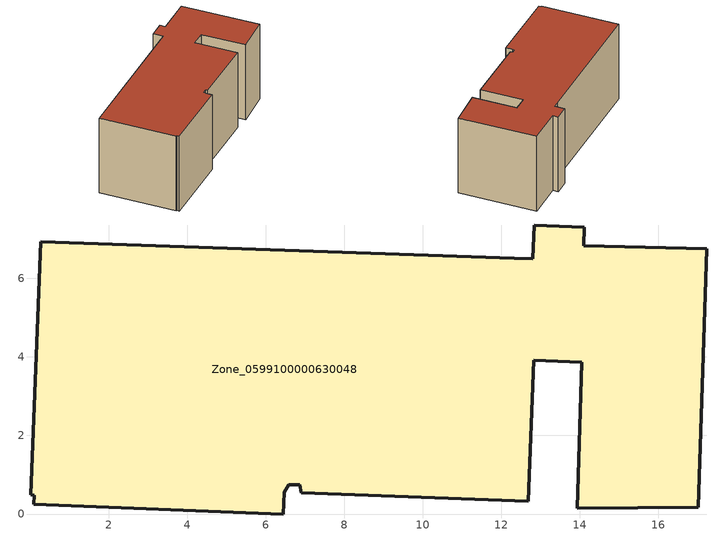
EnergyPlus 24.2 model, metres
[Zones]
Zone_0599100000630048
 floor ground (C_G): 0.01,0.49 0.27,6.94 12.32,6.52 12.8,6.5 12.84,7.36 14.11,7.31 14.1,6.84 17.24,6.75 17.02,0.17 13.93,0.14 14.05,3.87 12.82,3.92 12.68,0.32 6.9,0.54 6.87,0.74 6.58,0.74 6.47,0.56 6.45,0 0.09,0.25 0.1,0.48 z0
 wall outside (C_F): 6.47,0.56 6.58,0.74 6.87,0.74 6.9,0.54 12.68,0.32 12.82,3.92 14.05,3.87 13.93,0.14 17.02,0.17 17.24,6.75 14.1,6.84 14.11,7.31 12.84,7.36 12.8,6.5 12.32,6.52 0.27,6.94 0.01,0.49 0.1,0.48 0.09,0.25 6.45,0 6.47,0.56 z0:6.86
 roof outside (C_R): 0.1,0.48 0.09,0.25 6.45,0 6.47,0.56 6.58,0.74 6.87,0.74 6.9,0.54 12.68,0.32 12.82,3.92 14.05,3.87 13.93,0.14 17.02,0.17 17.24,6.75 14.1,6.84 14.11,7.31 12.84,7.36 12.8,6.5 12.32,6.52 0.27,6.94 0.01,0.49 z6.86
[BUILDING]
Pand.0599100000630048: North Axis=0; Terrain=City; Loads Convergence Tolerance Value=0.04; Temperature Convergence Tolerance Value=0.4; Solar Distribution=FullExterior; Maximum Number of Warmup Days=25; Minimum Number of Warmup Days=1
[Site:Location]
Rotterdam.The.Hague.AP_ZH_NLD Design_Conditions: Latitude=51.96; Longitude=4.45; Time Zone=1; Elevation=-4.5
[SITE:GROUNDTEMPERATURE:BUILDINGSURFACE]
18, 18, 18, 18, 18, 18, 18, 18, 18, 18, 18, 18
[MATERIAL] Thermal Absorptance=0.9; Solar Absorptance=0.7; Visible Absorptance=0.7
Name | Roughness | Thickness | Conductivity | Density | Specific Heat
G.D.1965 | MediumSmooth | 0.15 | 1 | 540 | 1210
F.D.1965 | Rough | 0.3 | 0.857143 | 1920 | 840
R.D.1965 | MediumRough | 0.2 | 0.08 | 1500 | 1000
[CONSTRUCTION]
C_G: G.D.1965
C_F: F.D.1965
C_R: R.D.1965
[ZONE]
Zone_0599100000630048: Type=1; Multiplier=1; Ceiling Height=Autocalculate; Volume=Autocalculate; Floor Area=autocalculate; Part of Total Floor Area=Yes
[ZONEINFILTRATION:DESIGNFLOWRATE]
Infil_Zone_0599100000630048: Zone or ZoneList or Space or SpaceList=Zone_0599100000630048; Schedule=AlwaysOn; Design Flow Rate Calculation Method=Flow/Area; Flow Rate per Floor Area=0.0042; Constant Term Coefficient=1; Temperature Term Coefficient=0; Velocity Term Coefficient=0; Velocity Squared Term Coefficient=0
[HVACTEMPLATE:ZONE:IDEALLOADSAIRSYSTEM]
Zone_0599100000630048: Maximum Heating Supply Air Temperature=50; Minimum Cooling Supply Air Temperature=13; Maximum Heating Supply Air Humidity Ratio=0.0156; Minimum Cooling Supply Air Humidity Ratio=0.0077; Heating Limit=NoLimit; Cooling Limit=NoLimit; Dehumidification Control Type=ConstantSensibleHeatRatio; Cooling Sensible Heat Ratio=0.7; Dehumidification Setpoint=60; Humidification Control Type=None; Humidification Setpoint=30; Outdoor Air Method=None; Outdoor Air Flow Rate per Person=0.00944; Outdoor Air Flow Rate per Zone Floor Area=0; Outdoor Air Flow Rate per Zone=0; Demand Controlled Ventilation Type=None; Outdoor Air Economizer Type=NoEconomizer; Heat Recovery Type=None; Sensible Heat Recovery Effectiveness=0.7; Latent Heat Recovery Effectiveness=0.65
[ZONECONTROL:THERMOSTAT]
ThermostatControl_Zone_0599100000630048: Zone or ZoneList=Zone_0599100000630048; Control Type Schedule=DualSetpointControlType; Control 1=Thermostat_Zone_0599100000630048; Temperature Difference Between Cutout And Setpoint=0
[THERMOSTATSETPOINT:DUALSETPOINT]
Thermostat_Zone_0599100000630048: Heating Setpoint Temperature Schedule=HeatingSetpoint_Zone_0599100000630048; Cooling Setpoint Temperature Schedule=CoolingSetpoint_Zone_0599100000630048
[SCHEDULE:COMPACT]
HeatingSetpoint_Zone_0599100000630048: Through: 12/31, For: AllDays, Until: 24:00, 21
CoolingSetpoint_Zone_0599100000630048: Through: 12/31, For: AllDays, Until: 24:00, 24
DualSetpointControlType: Through: 12/31, For: AllDays, Until: 24:00, 4
AlwaysOn: Through: 12/31, For: AllDays, Until: 24:00, 1
